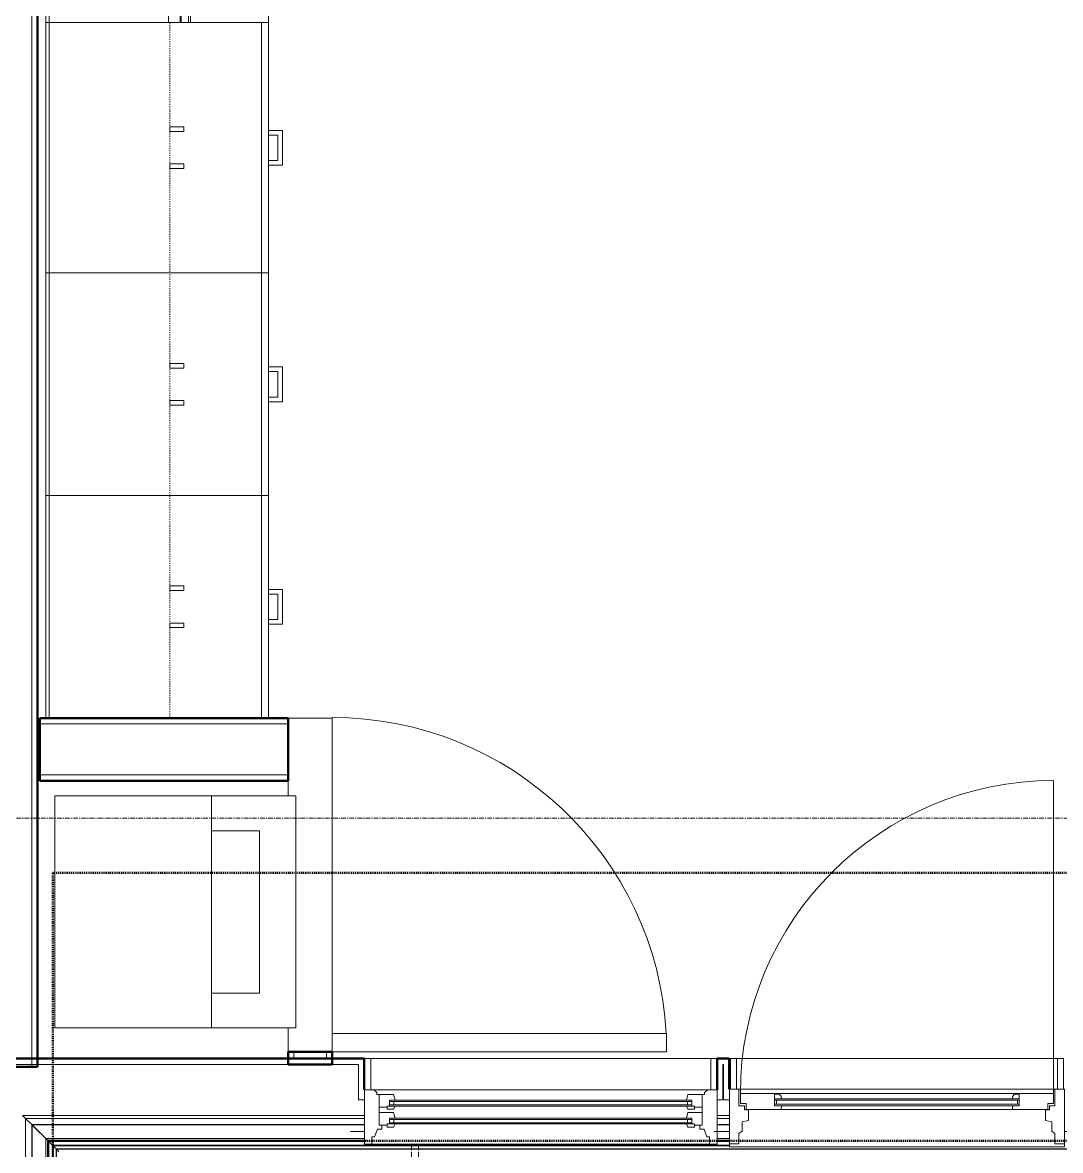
# Model space of a CAD drawing. Header units: inches. Extents: x -4218 to -1830, y 9767 to 12426.
# Drawn here: x -3404.2 to -3292.3, y 11246.4 to 11368 of the extents above; entities that cross this region are included whole.
import ezdxf

# ---------------------------------------------------------------- set-up
doc = ezdxf.new("R2010")
doc.units = ezdxf.units.IN
doc.header["$MEASUREMENT"] = 0
for name, pattern in [('Dash', [0.25, 0.125, -0.125]), ('Dash 1_16_', [0.125, 0.0625, -0.0625]), ('Grid Line 1_2_', [0.875, 0.5, -0.125, 0.125, -0.125])]:
    doc.linetypes.add(name, pattern=pattern)
for name, color, linetype, lineweight in [('0-1', 7, 'Continuous', 5), ('0-2', 10, 'Continuous', 9), ('A-DOOR-1', 10, 'Continuous', 9), ('A-DOOR-2', 50, 'Continuous', 20), ('A-DOOR-5', 31, 'Continuous', 9), ('A-DOOR-6', 31, 'Continuous', 20), ('A-DOOR-FRAM', 31, 'Continuous', 9), ('A-DOOR-FRAM-4', 31, 'Continuous', 20), ('A-DOOR-GLAZ', 31, 'Continuous', 9), ('A-GLAZ-1', 151, 'Continuous', 9), ('A-GLAZ-2', 151, 'Continuous', 20), ('A-WALL', 113, 'Continuous', 13), ('A-WALL-1', 7, 'Continuous', 50), ('A-WALL-2', 250, 'Continuous', 13), ('A-WALL-3', 10, 'Continuous', 9), ('A-WALL-4', 252, 'Continuous', 9), ('A-WALL-5', 253, 'Continuous', 9), ('A-WALL-6', 254, 'Continuous', 9), ('A-WALL-7', 113, 'Continuous', 9), ('A-WALL-8', 113, 'Continuous', 50), ('C-PROP-LINE-1', 91, 'Dash 1_16_', 50), ('I-WALL-1', 7, 'Continuous', 50), ('P-SANR-FIXT-1', 10, 'Continuous', 9), ('Q-CASE-1', 253, 'Continuous', 9), ('Q-CASE-2', 252, 'Continuous', 9), ('Q-CASE-3', 10, 'Continuous', 9), ('Q-CASE-4', 252, 'Dash', 9), ('Q-CASE-5', 253, 'Dash', 9), ('S-GRID-1', 1, 'Grid Line 1_2_', 9)]:
    doc.layers.add(name, color=color, linetype=linetype, lineweight=lineweight)

# ---------------------------------------------------------------- blocks, each defined once
blk = doc.blocks.new('SWING - SINGLE - FLUSH - 36_ x 80_ - OFFSET PIVOT DOOR AT MAGIC PAK AND WASHER_DRYER-3199414-BACKGROUND - RCP - 3RD FLOOR')
at = {"layer": 'A-DOOR-1'}
blk.add_arc((18, 2.37), 36.07, 93.1789, 180, dxfattribs=at)
at = {"layer": 'A-DOOR-2'}
for p, q in [((16, 2.37), (16, 38.39)), ((18, 38.39), (16, 38.39)), ((18, 2.37), (18, 38.39)), ((18, 2.37), (16, 2.37))]:
    blk.add_line(p, q, dxfattribs=at)
blk = doc.blocks.new('Stacked Washer and Dryer - 26_x25_ - Private-1352637-BACKGROUND - RCP - 3RD FLOOR')
at = {"layer": 'P-SANR-FIXT-1'}
for p, q in [((26, 12.5), (0, 12.5)), ((0, -12.5), (0, 12.5)), ((16.90625, 12.5), (16.90625, -12.5)), ((26, 12.5), (26, -12.5)), ((16.90625, 8.75), (22.09375, 8.75)), ((22.09375, 8.75), (22.09375, -8.75)), ((22.09375, -8.75), (16.90625, -8.75)), ((0, -12.5), (26, -12.5))]:
    blk.add_line(p, q, dxfattribs=at)
blk = doc.blocks.new('30quot_MicrowaveVent_11166 - 70cm miele oven-V82-BACKGROUND - RCP - 3RD FLOOR')
at = {"layer": 'Q-CASE-1'}
for p, q in [((-14.2, 0), (-14.2, -0.37)), ((15.68, 0), (-14.2, 0)), ((15.68, -0.37), (15.68, 0))]:
    blk.add_line(p, q, dxfattribs=at)
at = {"layer": 'Q-CASE-2'}
for p, q in [((-14.2, -0.37), (-14.2, -13.23)), ((15.68, -13.23), (15.68, -0.37)), ((-14.2, -13.23), (-14.2, -14.49)), ((15.68, -13.23), (-14.2, -13.23)), ((15.68, -14.49), (15.68, -13.23)), ((-14.2, -14.49), (15.68, -14.49)), ((9.18, -14.61), (-14.2, -14.61)), ((-14.2, -14.61), (-14.2, -15.39)), ((-14.2, -15.39), (-14.2, -15.6)), ((-14.2, -15.39), (9.18, -15.39)), ((-14.2, -15.6), (7.69, -15.6)), ((7.69, -15.39), (7.69, -16.55)), ((8.88, -16.55), (8.88, -15.39)), ((8.88, -15.6), (15.68, -15.6)), ((9.18, -14.61), (9.18, -15.39)), ((15.68, -14.61), (9.18, -14.61)), ((9.18, -14.61), (9.18, -15.39)), ((9.18, -15.39), (15.68, -15.39)), ((15.68, -14.61), (15.68, -15.39)), ((15.68, -15.6), (15.68, -15.39)), ((7.69, -16.6), (8.88, -16.6))]:
    blk.add_line(p, q, dxfattribs=at)
blk = doc.blocks.new('Base Cabinet 3 Drawer 230 - Base Cabinet 3 Drawer 230 27_-2571739-BACKGROUND - RCP - 3RD FLOOR')
at = {"layer": 'Q-CASE-3'}
for p, q in [((-12.76, -23.25), (-12.76, 0)), ((-12.76, 0), (14.24, 0)), ((14.24, 0), (14.24, -23.25)), ((-12.76, -23.25), (-12.76, -24)), ((14.24, -23.25), (-12.76, -23.25)), ((-12.76, -24), (14.24, -24)), ((-0.64, -24), (-1.14, -24)), ((-1.14, -25.5), (-1.14, -24)), ((-0.64, -25), (-0.64, -24)), ((2.11, -25), (2.11, -24)), ((2.11, -24), (2.61, -24)), ((2.61, -24), (2.61, -25.5)), ((14.24, -24), (14.24, -23.25)), ((2.61, -25.5), (-1.14, -25.5)), ((-0.64, -25), (2.11, -25))]:
    blk.add_line(p, q, dxfattribs=at)
blk = doc.blocks.new('Base Cabinet 3 Drawer 230 - Base Cabinet 3 Drawer 230 24_-2554933-BACKGROUND - RCP - 3RD FLOOR')
at = {"layer": 'Q-CASE-3'}
for p, q in [((-11.26, -23.25), (-11.26, 0)), ((-11.26, 0), (12.74, 0)), ((12.74, 0), (12.74, -23.25)), ((-11.26, -23.25), (-11.26, -24)), ((12.74, -23.25), (-11.26, -23.25)), ((-11.26, -24), (12.74, -24)), ((-0.64, -24), (-1.14, -24)), ((-1.14, -25.5), (-1.14, -24)), ((-0.64, -25), (-0.64, -24)), ((2.11, -25), (2.11, -24)), ((2.11, -24), (2.61, -24)), ((2.61, -24), (2.61, -25.5)), ((12.74, -24), (12.74, -23.25)), ((2.61, -25.5), (-1.14, -25.5)), ((-0.64, -25), (2.11, -25))]:
    blk.add_line(p, q, dxfattribs=at)
blk = doc.blocks.new('Base Cabinet 3 Drawer 230 - Base Cabinet 3 Drawer 230 24_-2578604-BACKGROUND - RCP - 3RD FLOOR')
at = {"layer": 'Q-CASE-3'}
for p, q in [((-1.14, 24), (-1.14, 25.5)), ((-1.14, 25.5), (2.61, 25.5)), ((2.11, 25), (-0.64, 25)), ((-0.64, 24), (-0.64, 25)), ((2.11, 24), (2.11, 25)), ((2.61, 25.5), (2.61, 24)), ((-11.26, 24), (12.74, 24)), ((-11.26, 23.25), (-11.26, 24)), ((12.74, 23.25), (-11.26, 23.25)), ((-11.26, 23.25), (-11.26, 0)), ((-1.14, 24), (-0.64, 24)), ((2.61, 24), (2.11, 24)), ((12.74, 24), (12.74, 23.25)), ((12.74, 0), (12.74, 23.25)), ((-11.26, 0), (12.74, 0))]:
    blk.add_line(p, q, dxfattribs=at)
blk = doc.blocks.new('300 Series Wall Hung Cabinet_302 - 27_ X 24_-2766376-BACKGROUND - RCP - 3RD FLOOR')
at = {"layer": 'Q-CASE-2'}
for p, q in [((-1.76, 14.69), (-2.25, 14.69)), ((-2.25, 14.69), (-2.25, 13.19)), ((-1.76, 13.19), (-1.76, 14.69)), ((2.24, 14.69), (1.75, 14.69)), ((1.75, 14.69), (1.75, 13.19)), ((2.24, 13.19), (2.24, 14.69)), ((-2.25, 13.19), (-1.76, 13.19)), ((1.75, 13.19), (2.24, 13.19))]:
    blk.add_line(p, q, dxfattribs=at)
at = {"layer": 'Q-CASE-4'}
for p, q in [((-13.5, 0.19), (-13.5, 13.19)), ((-13.5, 13.19), (13.5, 13.19)), ((13.5, 13.19), (13.5, 0.19))]:
    blk.add_line(p, q, dxfattribs=at)
at = {"layer": 'Q-CASE-5'}
blk.add_line((13.5, 0.19), (-13.5, 0.19), dxfattribs=at)
blk = doc.blocks.new('300 Series Wall Hung Cabinet_302 - 24_ X 24_-V73-BACKGROUND - RCP - 3RD FLOOR')
at = {"layer": 'Q-CASE-2'}
for p, q in [((-1.76, -13.19), (-2.25, -13.19)), ((-2.25, -13.19), (-2.25, -14.69)), ((-1.76, -14.69), (-1.76, -13.19)), ((2.24, -13.19), (1.75, -13.19)), ((1.75, -13.19), (1.75, -14.69)), ((2.24, -14.69), (2.24, -13.19)), ((-2.25, -14.69), (-1.76, -14.69)), ((1.75, -14.69), (2.24, -14.69))]:
    blk.add_line(p, q, dxfattribs=at)
at = {"layer": 'Q-CASE-4'}
for p, q in [((-12, -0.19), (-12, -13.19)), ((12, -13.19), (12, -0.19)), ((-12, -13.19), (12, -13.19))]:
    blk.add_line(p, q, dxfattribs=at)
at = {"layer": 'Q-CASE-5'}
blk.add_line((12, -0.19), (-12, -0.19), dxfattribs=at)
blk = doc.blocks.new('300 Series Wall Hung Cabinet_302 - 24_ X 24_-V76-BACKGROUND - RCP - 3RD FLOOR')
at = {"layer": 'Q-CASE-2'}
for p, q in [((-1.76, 14.69), (-2.25, 14.69)), ((-2.25, 14.69), (-2.25, 13.19)), ((-1.76, 13.19), (-1.76, 14.69)), ((2.24, 14.69), (1.75, 14.69)), ((1.75, 14.69), (1.75, 13.19)), ((2.24, 13.19), (2.24, 14.69)), ((-2.25, 13.19), (-1.76, 13.19)), ((1.75, 13.19), (2.24, 13.19))]:
    blk.add_line(p, q, dxfattribs=at)
at = {"layer": 'Q-CASE-4'}
for p, q in [((-12, 0.19), (-12, 13.19)), ((-12, 13.19), (12, 13.19))]:
    blk.add_line(p, q, dxfattribs=at)
at = {"layer": 'Q-CASE-5'}
for p, q in [((12, 13.19), (12, 0.19)), ((12, 0.19), (-12, 0.19))]:
    blk.add_line(p, q, dxfattribs=at)
blk = doc.blocks.new('CTR - 1st Phase - Unit Layouts_rvt-1-BACKGROUND - RCP - 3RD FLOOR')
at = {"layer": 'A-WALL-1'}
for p, q in [((-3402.3, 11292.98), (-3375.55, 11292.98)), ((-3402.3, 11286.23), (-3402.3, 11292.98)), ((-3375.55, 11292.98), (-3375.55, 11286.23)), ((-3375.55, 11286.23), (-3402.3, 11286.23)), ((-3375.55, 11255.64), (-3375.55, 11256.98)), ((-3375.55, 11256.98), (-3370.8, 11256.98)), ((-3370.8, 11256.98), (-3370.8, 11255.64)), ((-3374.92, 11255.64), (-3375.55, 11255.64)), ((-3371.42, 11255.64), (-3374.92, 11255.64)), ((-3370.8, 11255.64), (-3371.42, 11255.64))]:
    blk.add_line(p, q, dxfattribs=at)
at = {"layer": 'A-WALL-2'}
for p, q in [((-3375.55, 11292.36), (-3402.3, 11292.36)), ((-3375.55, 11286.86), (-3402.3, 11286.86)), ((-3374.92, 11256.27), (-3374.92, 11256.98)), ((-3371.42, 11256.27), (-3374.92, 11256.27)), ((-3371.42, 11256.27), (-3371.42, 11256.98))]:
    blk.add_line(p, q, dxfattribs=at)
at = {"layer": 'A-WALL-3'}
for p, q in [((-3375.55, 11292.98), (-3370.8, 11292.98)), ((-3370.8, 11256.98), (-3370.8, 11292.98)), ((-3375.55, 11286.23), (-3375.55, 11284.58)), ((-3375.55, 11259.58), (-3375.55, 11256.98))]:
    blk.add_line(p, q, dxfattribs=at)
at = {"layer": 'A-WALL-4'}
for p, q in [((-3401.67, 11446.86), (-3401.67, 11292.98)), ((-3401.3, 11292.98), (-3401.3, 11446.86)), ((-3375.55, 11292.98), (-3375.55, 11286.23)), ((-3375.55, 11256.98), (-3370.8, 11256.98))]:
    blk.add_line(p, q, dxfattribs=at)
at = {"layer": 'A-WALL-5'}
for p, q in [((-3401.67, 11367.98), (-3401.67, 11397.86)), ((-3401.3, 11397.86), (-3401.3, 11367.98)), ((-3401.67, 11292.98), (-3401.67, 11367.98)), ((-3401.67, 11367.98), (-3401.3, 11367.98)), ((-3401.3, 11367.98), (-3401.67, 11367.98)), ((-3401.3, 11367.98), (-3401.3, 11292.98)), ((-3401.3, 11292.98), (-3401.67, 11292.98))]:
    blk.add_line(p, q, dxfattribs=at)
at = {"layer": 'A-WALL-6'}
blk.add_line((-3401.3, 11292.98), (-3401.67, 11292.98), dxfattribs=at)
at = {"layer": 'A-WALL-7'}
for p, q in [((-3401.67, 11447.24), (-3401.67, 11292.98)), ((-3401.67, 11292.98), (-3401.67, 11447.24)), ((-3377.67, 11356.36), (-3377.67, 11401.25)), ((-3377.67, 11401.25), (-3377.67, 11356.36)), ((-3377.67, 11355.86), (-3377.67, 11356.36)), ((-3377.67, 11353.11), (-3377.67, 11355.86)), ((-3377.67, 11355.86), (-3377.67, 11353.11)), ((-3377.67, 11352.61), (-3377.67, 11353.11)), ((-3377.67, 11330.86), (-3377.67, 11352.61)), ((-3377.67, 11352.61), (-3377.67, 11330.86)), ((-3377.67, 11330.36), (-3377.67, 11330.86)), ((-3377.67, 11327.61), (-3377.67, 11330.36)), ((-3377.67, 11330.36), (-3377.67, 11327.61)), ((-3377.67, 11327.11), (-3377.67, 11327.61)), ((-3377.67, 11306.86), (-3377.67, 11327.11)), ((-3377.67, 11327.11), (-3377.67, 11306.86)), ((-3377.67, 11306.36), (-3377.67, 11306.86)), ((-3377.67, 11303.61), (-3377.67, 11306.36)), ((-3377.67, 11306.36), (-3377.67, 11303.61)), ((-3377.67, 11303.11), (-3377.67, 11303.61)), ((-3377.67, 11292.98), (-3377.67, 11303.11)), ((-3377.67, 11303.11), (-3377.67, 11292.98)), ((-3401.67, 11292.98), (-3377.67, 11292.98)), ((-3377.67, 11292.98), (-3401.67, 11292.98))]:
    blk.add_line(p, q, dxfattribs=at)
at = {"layer": '0-2'}
for name, p, rotation in [('30quot_MicrowaveVent_11166 - 70cm miele oven-V82-BACKGROUND - RCP - 3RD FLOOR', (-3401.67, 11382.18), 90.00000000000776), ('Base Cabinet 3 Drawer 230 - Base Cabinet 3 Drawer 230 27_-2571739-BACKGROUND - RCP - 3RD FLOOR', (-3401.67, 11353.74), 89.99999999996236), ('300 Series Wall Hung Cabinet_302 - 27_ X 24_-2766376-BACKGROUND - RCP - 3RD FLOOR', (-3401.49, 11354.48), 270.0000000000061), ('Base Cabinet 3 Drawer 230 - Base Cabinet 3 Drawer 230 24_-2554933-BACKGROUND - RCP - 3RD FLOOR', (-3401.67, 11328.24), 89.99999999996236), ('300 Series Wall Hung Cabinet_302 - 24_ X 24_-V73-BACKGROUND - RCP - 3RD FLOOR', (-3401.49, 11328.98), 90.00000000000617), ('Base Cabinet 3 Drawer 230 - Base Cabinet 3 Drawer 230 24_-2578604-BACKGROUND - RCP - 3RD FLOOR', (-3401.67, 11305.72), 270.000000000052), ('300 Series Wall Hung Cabinet_302 - 24_ X 24_-V76-BACKGROUND - RCP - 3RD FLOOR', (-3401.49, 11304.98), 270.0000000000061), ('SWING - SINGLE - FLUSH - 36_ x 80_ - OFFSET PIVOT DOOR AT MAGIC PAK AND WASHER_DRYER-3199414-BACKGROUND - RCP - 3RD FLOOR', (-3373.17, 11274.98), 269.9999999999289)]:
    blk.add_blockref(name, p, dxfattribs=dict(at, rotation=rotation))
blk.add_blockref('Stacked Washer and Dryer - 26_x25_ - Private-1352637-BACKGROUND - RCP - 3RD FLOOR', (-3400.71, 11272.08), dxfattribs=at)
blk = doc.blocks.new('CTR - 1st Phase - Common Walls_rvt-1-BACKGROUND - RCP - 3RD FLOOR')
at = {"layer": 'A-WALL-2'}
blk.add_line((-3403.17, 11255.36), (-3403.17, 11641.24), dxfattribs=at)
at = {"layer": 'I-WALL-1'}
for p, q in [((-3402.55, 11640.61), (-3402.55, 11255.36)), ((-3402.55, 11255.36), (-3410.3, 11255.36))]:
    blk.add_line(p, q, dxfattribs=at)
blk = doc.blocks.new('Basic Wall _ EXT - FIBER CEMENT - LARGE - ___-2162457-BACKGROUND - RCP - 3RD FLOOR')
at = {"layer": 'A-WALL-7'}
for p, q in [((-3403.17, 11249.14), (-3401.67, 11247.64)), ((-3367.34, 11249.14), (-3403.17, 11249.14)), ((-3403.17, 11249.14), (-3367.34, 11249.14)), ((-3402.8, 11248.77), (-3403.14, 11249.11)), ((-3403.14, 11249.11), (-3367.34, 11249.11)), ((-3403.14, 11249.11), (-3367.34, 11249.11)), ((-3327.99, 11249.14), (-3329.31, 11249.14)), ((-3329.31, 11249.14), (-3327.99, 11249.14)), ((-3329.31, 11249.11), (-3328.01, 11249.11)), ((-3329.31, 11249.11), (-3328.01, 11249.11)), ((-3401.67, 11247.64), (-3402.8, 11248.77)), ((-3401.64, 11247.6), (-3401.42, 11247.39)), ((-3401.42, 11247.39), (-3401.64, 11247.6)), ((-3401.42, 11247.39), (-3400.56, 11246.52)), ((-3400.56, 11246.52), (-3401.42, 11247.39)), ((-3400.53, 11246.5), (-3400.56, 11246.52)), ((-3400.56, 11246.52), (-3400.4, 11246.37)), ((-3400.56, 11246.52), (-2067.55, 11246.52)), ((-3400.55, 11246.51), (-3400.4, 11246.37)), ((-3400.55, 11246.51), (-2067.55, 11246.51)), ((-3400.55, 11246.51), (-2067.55, 11246.51)), ((-3400.4, 11246.37), (-3400.53, 11246.5)), ((-3400.53, 11246.5), (-2067.55, 11246.5)), ((-3400.4, 11246.37), (-3400.52, 11246.48)), ((-3400.52, 11246.48), (-2067.55, 11246.48)), ((-3400.52, 11246.48), (-2067.55, 11246.48))]:
    blk.add_line(p, q, dxfattribs=at)
at = {"layer": 'A-WALL-7', "flags": 128}
blk.add_lwpolyline([(-3400.4, 11246.37), (-3400.39, 11246.35), (-3400.36, 11246.33), (-3400.34, 11246.31), (-3400.32, 11246.28), (-3400.29, 11246.26), (-3400.27, 11246.24)], dxfattribs=at)
blk = doc.blocks.new('Basic Wall _ EXT - FIBER CEMENT - SMALL - ___-2145931-BACKGROUND - RCP - 3RD FLOOR')
at = {"layer": 'A-WALL-7'}
for p, q in [((-3404.17, 11250.14), (-3403.85, 11249.81)), ((-3403.85, 11249.81), (-3404.17, 11250.14)), ((-3403.85, 11249.81), (-3403.17, 11249.14)), ((-3403.17, 11249.14), (-3403.85, 11249.81)), ((-3403.85, 11249.81), (-3367.34, 11249.81)), ((-3403.85, 11249.81), (-3367.34, 11249.81)), ((-3403.17, 11249.14), (-3401.7, 11247.67)), ((-3401.7, 11247.67), (-3403.17, 11249.14)), ((-3402.96, 11248.93), (-3403.02, 11248.99)), ((-3329.31, 11249.81), (-3327.99, 11249.81)), ((-3329.31, 11249.81), (-3327.99, 11249.81)), ((-3402.87, 11248.84), (-3402.81, 11248.77)), ((-3401.75, 11247.72), (-3402.86, 11248.82)), ((-3402.81, 11248.77), (-3401.7, 11247.67)), ((-3401.7, 11247.67), (-3401.75, 11247.72)), ((-3401.7, 11247.67), (-3401.67, 11247.63)), ((-3401.67, 11247.63), (-3401.63, 11247.59)), ((-3401.64, 11247.6), (-3401.64, 11247.61)), ((-3401.63, 11247.59), (-3401.58, 11247.55)), ((-3401.43, 11247.39), (-3401.42, 11247.39)), ((-3401.42, 11247.39), (-3367.34, 11247.39)), ((-3401.42, 11247.39), (-3367.34, 11247.39)), ((-3401.42, 11247.39), (-3367.34, 11247.39)), ((-3401.37, 11247.34), (-3401.41, 11247.38)), ((-3401.4, 11247.36), (-3401.37, 11247.34)), ((-3401.37, 11247.34), (-3400.89, 11246.86)), ((-3400.89, 11246.86), (-3401.37, 11247.34)), ((-3401.37, 11247.34), (-3400.96, 11246.93)), ((-3401.35, 11247.31), (-3401.37, 11247.34)), ((-3401.34, 11247.31), (-3401.35, 11247.31)), ((-3401.34, 11247.3), (-3401.34, 11247.31)), ((-3401.32, 11247.29), (-3401.34, 11247.3)), ((-3401.3, 11247.27), (-3401.32, 11247.29)), ((-3400.89, 11246.86), (-3401.3, 11247.27)), ((-3400.96, 11246.93), (-3400.89, 11246.86)), ((-3400.96, 11246.93), (-3362.24, 11246.93)), ((-3400.89, 11246.86), (-3400.56, 11246.52)), ((-3400.56, 11246.52), (-3400.89, 11246.86)), ((-3400.89, 11246.86), (-3362.24, 11246.86)), ((-3400.55, 11246.51), (-3400.4, 11246.37)), ((-3400.4, 11246.37), (-3400.55, 11246.51)), ((-3362.19, 11246.93), (-3362.13, 11246.93)), ((-3362.19, 11246.86), (-3362.13, 11246.86)), ((-3362.13, 11246.93), (-3362.05, 11246.93)), ((-3362.13, 11246.86), (-3362.05, 11246.86)), ((-3362.05, 11246.93), (-3361.96, 11246.93)), ((-3362.05, 11246.86), (-3361.96, 11246.86)), ((-3361.96, 11246.93), (-3361.87, 11246.93)), ((-3361.96, 11246.86), (-3361.87, 11246.86)), ((-3361.86, 11246.93), (-3361.77, 11246.93)), ((-3361.86, 11246.86), (-3361.77, 11246.86)), ((-3361.77, 11246.93), (-3361.68, 11246.93)), ((-3361.77, 11246.86), (-3361.68, 11246.86)), ((-3361.68, 11246.93), (-3361.6, 11246.93)), ((-3361.68, 11246.86), (-3361.6, 11246.86)), ((-3361.6, 11246.93), (-3361.54, 11246.93)), ((-3361.6, 11246.86), (-3361.54, 11246.86)), ((-3361.49, 11246.93), (-3327.99, 11246.93)), ((-3361.49, 11246.86), (-3327.99, 11246.86)), ((-3329.31, 11247.39), (-3327.99, 11247.39)), ((-3329.31, 11247.39), (-3327.99, 11247.39)), ((-3329.31, 11247.39), (-3327.99, 11247.39))]:
    blk.add_line(p, q, dxfattribs=at)
at = {"layer": 'A-WALL-7', "flags": 128}
for points in [[(-3403.02, 11248.99), (-3402.94, 11248.91), (-3402.87, 11248.84)], [(-3401.58, 11247.55), (-3401.54, 11247.51), (-3401.5, 11247.47), (-3401.47, 11247.43)], [(-3401.47, 11247.43), (-3401.44, 11247.41), (-3401.43, 11247.39)], [(-3401.42, 11247.39), (-3401.41, 11247.38), (-3401.4, 11247.36)]]:
    blk.add_lwpolyline(points, dxfattribs=at)
blk = doc.blocks.new('Basic Wall _ EXT - FIBER CEMENT - LARGE - ___-2162458-BACKGROUND - RCP - 3RD FLOOR')
at = {"layer": 'A-WALL-7'}
for p, q in [((-3401.67, 11247.64), (-3403.17, 11249.14)), ((-3403.17, 11249.14), (-3403.17, 11145.2)), ((-3403.17, 11247.4), (-3403.17, 11249.14)), ((-3403.14, 11249.11), (-3402.8, 11248.77)), ((-3403.14, 11247.64), (-3403.14, 11249.11)), ((-3403.14, 11247.64), (-3403.14, 11249.11)), ((-3402.8, 11248.77), (-3401.67, 11247.64)), ((-3403.17, 11145.2), (-3403.17, 11247.39)), ((-3403.14, 11145.2), (-3403.14, 11247.63)), ((-3403.14, 11145.2), (-3403.14, 11247.63)), ((-3401.64, 11247.6), (-3401.42, 11247.39)), ((-3401.42, 11247.39), (-3401.64, 11247.6)), ((-3401.42, 11247.39), (-3400.56, 11246.52)), ((-3400.56, 11246.52), (-3401.42, 11247.39)), ((-3400.4, 11246.37), (-3400.56, 11246.52)), ((-3400.56, 11246.52), (-3400.53, 11246.5)), ((-3400.56, 10852.26), (-3400.56, 11246.52)), ((-3400.4, 11246.37), (-3400.55, 11246.51)), ((-3400.55, 10852.26), (-3400.55, 11246.51)), ((-3400.55, 10852.26), (-3400.55, 11246.51)), ((-3400.53, 11246.5), (-3400.4, 11246.37)), ((-3400.53, 10852.28), (-3400.53, 11246.5)), ((-3400.52, 11246.48), (-3400.4, 11246.37)), ((-3400.52, 10852.3), (-3400.52, 11246.48)), ((-3400.52, 10852.3), (-3400.52, 11246.48))]:
    blk.add_line(p, q, dxfattribs=at)
at = {"layer": 'A-WALL-7', "flags": 128}
blk.add_lwpolyline([(-3400.27, 11246.24), (-3400.29, 11246.26), (-3400.32, 11246.28), (-3400.34, 11246.31), (-3400.36, 11246.33), (-3400.39, 11246.35), (-3400.4, 11246.37)], dxfattribs=at)
blk = doc.blocks.new('Basic Wall _ EXT - FIBER CEMENT - SMALL - ___-2145932-BACKGROUND - RCP - 3RD FLOOR')
at = {"layer": 'A-WALL-7'}
for p, q in [((-3404.17, 11250.14), (-3403.85, 11249.81)), ((-3403.85, 11249.81), (-3404.17, 11250.14)), ((-3403.85, 11249.81), (-3403.17, 11249.14)), ((-3403.17, 11249.14), (-3403.85, 11249.81)), ((-3403.85, 11248.65), (-3403.85, 11249.81)), ((-3403.85, 11248.65), (-3403.85, 11249.81)), ((-3403.17, 11249.14), (-3401.7, 11247.67)), ((-3401.7, 11247.67), (-3403.17, 11249.14)), ((-3403.02, 11248.99), (-3402.96, 11248.93)), ((-3403.85, 11248.24), (-3403.85, 11248.62)), ((-3403.85, 11248.24), (-3403.85, 11248.62)), ((-3403.85, 11145.2), (-3403.85, 11248.23)), ((-3403.85, 11145.2), (-3403.85, 11248.23)), ((-3402.86, 11248.82), (-3401.75, 11247.72)), ((-3401.7, 11247.67), (-3402.81, 11248.77)), ((-3401.75, 11247.72), (-3401.7, 11247.67)), ((-3401.64, 11247.61), (-3401.64, 11247.6)), ((-3401.42, 11247.39), (-3401.43, 11247.39)), ((-3401.42, 11145.2), (-3401.42, 11247.39)), ((-3401.42, 11145.2), (-3401.42, 11247.39)), ((-3401.42, 11145.2), (-3401.42, 11247.39)), ((-3401.37, 11247.34), (-3400.89, 11246.86)), ((-3400.89, 11246.86), (-3401.37, 11247.34)), ((-3400.96, 11246.93), (-3401.37, 11247.34)), ((-3401.35, 11247.31), (-3401.34, 11247.31)), ((-3401.3, 11247.27), (-3400.89, 11246.86)), ((-3400.89, 11246.86), (-3400.96, 11246.93)), ((-3400.96, 11107), (-3400.96, 11246.93)), ((-3400.89, 11246.86), (-3400.56, 11246.52)), ((-3400.56, 11246.52), (-3400.89, 11246.86)), ((-3400.89, 11107), (-3400.89, 11246.86)), ((-3400.55, 11246.51), (-3400.4, 11246.37)), ((-3400.4, 11246.37), (-3400.55, 11246.51))]:
    blk.add_line(p, q, dxfattribs=at)
at = {"layer": 'A-WALL-7', "flags": 128}
for points in [[(-3402.81, 11248.77), (-3402.87, 11248.84), (-3402.94, 11248.91), (-3403.02, 11248.99)], [(-3401.43, 11247.39), (-3401.44, 11247.41), (-3401.47, 11247.43), (-3401.5, 11247.47), (-3401.54, 11247.51), (-3401.58, 11247.55), (-3401.63, 11247.59), (-3401.67, 11247.63), (-3401.7, 11247.67)], [(-3401.37, 11247.34), (-3401.4, 11247.36), (-3401.41, 11247.38), (-3401.42, 11247.39)], [(-3401.41, 11247.38), (-3401.37, 11247.34), (-3401.35, 11247.31)], [(-3401.34, 11247.31), (-3401.34, 11247.3), (-3401.32, 11247.29), (-3401.3, 11247.27)]]:
    blk.add_lwpolyline(points, dxfattribs=at)
blk = doc.blocks.new('Door-Inswing-Andersen-400_Series-Single - 3_ 0-1_8_ x 6_ 7-1_2_ - 3rd floor-2895941-BACKGROUND - RCP - 3RD FLOOR')
at = {"layer": 'A-DOOR-5'}
blk.add_line((16.87, 0.66), (16.87, 34.41), dxfattribs=at)
blk.add_arc((16.87, 0.66), 33.75, 90, 180, dxfattribs=at)
at = {"layer": 'A-DOOR-6'}
for p, q in [((-16.87, -0.41), (-16.87, 0.66)), ((-16.87, 0.66), (-12.44, 0.66)), ((-13.19, 0.66), (-13.19, -0.66)), ((-13.19, 0.66), (-13.19, 0.59)), ((-13.19, 0.59), (-12.67, 0.59)), ((-12.44, 0.09), (-13.19, 0.09)), ((-12.67, 0.59), (-12.47, 0.34)), ((-12.47, 0.34), (-12.44, 0.16)), ((12.44, 0.66), (-12.44, 0.66)), ((-12.44, 0.16), (-12.44, 0.09)), ((16.87, 0.66), (12.44, 0.66)), ((12.47, 0.34), (12.44, 0.16)), ((12.44, 0.16), (12.44, 0.09)), ((12.44, 0.09), (13.19, 0.09)), ((12.67, 0.59), (12.47, 0.34)), ((13.19, 0.59), (12.67, 0.59)), ((13.19, 0.66), (13.19, -0.66)), ((13.19, 0.66), (13.19, 0.59)), ((16.87, -0.41), (16.87, 0.66)), ((-16.26, -0.42), (-16.87, -0.41)), ((-16.26, -1.06), (-16.26, -0.42)), ((-16.26, -1.06), (-12.44, -1.06)), ((-13.19, -0.66), (-12.44, -0.66)), ((-12.44, -0.75), (-12.47, -1.06)), ((-12.44, -0.66), (-12.44, -0.75)), ((12.44, -1.06), (-12.44, -1.06)), ((12.44, -0.66), (12.44, -0.75)), ((13.19, -0.66), (12.44, -0.66)), ((12.44, -0.75), (12.47, -1.06)), ((16.26, -1.06), (12.44, -1.06)), ((16.26, -0.42), (16.87, -0.41)), ((16.26, -1.06), (16.26, -0.42))]:
    blk.add_line(p, q, dxfattribs=at)
at = {"layer": 'A-DOOR-FRAM'}
for p, q in [((-17.94, 4.44), (-17.31, 4.44)), ((-17.94, 1.12), (-17.94, 4.44)), ((-17.31, 4.44), (-17.31, 1.12)), ((17.31, 4.44), (17.94, 4.44)), ((17.31, 1.12), (17.31, 4.44)), ((17.94, 4.44), (17.94, 1.12)), ((-17.31, 1.12), (-17.94, 1.12)), ((17.94, 1.12), (17.31, 1.12))]:
    blk.add_line(p, q, dxfattribs=at)
at = {"layer": 'A-DOOR-FRAM-4'}
for p, q in [((-18.06, -4.75), (-18.06, 1.12)), ((-18.06, 1.12), (-17.03, 1.12)), ((-17.69, 1.12), (-18.06, 1.12)), ((-18.06, 1.12), (18.06, 1.12)), ((-18.06, -5.09), (-18.06, 1.12)), ((-17.03, 1.12), (-17.03, -0.66)), ((17.03, 1.12), (17.03, -0.66)), ((18.06, 1.12), (17.03, 1.12)), ((18.06, -4.75), (18.06, 1.12)), ((18.06, 1.12), (18.06, -5.09)), ((-17.03, -0.66), (-16.45, -0.66)), ((-16.45, -0.66), (-16.45, -1.09)), ((-16.45, -1.09), (-16, -1.09)), ((-16, -1.09), (-16, -2.23)), ((16.45, -1.09), (16, -1.09)), ((16, -1.09), (16, -2.23)), ((16.45, -0.66), (16.45, -1.09)), ((17.03, -0.66), (16.45, -0.66)), ((-16, -2.23), (-16.69, -2.39)), ((-16.69, -2.39), (-16.69, -3.39)), ((16, -2.23), (16.69, -2.39)), ((16.69, -2.39), (16.69, -3.39)), ((-19.69, -3.44), (-18.06, -3.44)), ((-16.69, -3.39), (-17.03, -3.63)), ((-17.03, -3.63), (-17.03, -4.75)), ((16.69, -3.39), (17.03, -3.63)), ((17.03, -3.63), (17.03, -4.75)), ((19.69, -3.44), (18.06, -3.44)), ((-18.06, -4.75), (-17.03, -4.75)), ((18.06, -4.75), (17.03, -4.75)), ((18.06, -5.09), (-18.06, -5.09))]:
    blk.add_line(p, q, dxfattribs=at)
at = {"layer": 'A-DOOR-GLAZ'}
for p, q in [((12.44, 0.09), (-12.44, 0.09)), ((-13.19, -0.06), (-12.44, -0.06)), ((-12.44, -0.5), (-13.19, -0.5)), ((-12.98, -0.5), (-12.98, -0.06)), ((12.44, -0.06), (-12.44, -0.06)), ((12.44, -0.5), (-12.44, -0.5)), ((12.44, -0.66), (-12.44, -0.66)), ((13.19, -0.06), (12.44, -0.06)), ((12.44, -0.5), (13.19, -0.5)), ((12.98, -0.5), (12.98, -0.06))]:
    blk.add_line(p, q, dxfattribs=at)
blk = doc.blocks.new('Window-Double_Hung-Andersen-400_Series-Tilt_Wash - DOUBLE HUNG - COTTAGE - 3RD FLOOR-V100-BACKGROUND - RCP - 3RD FLOOR')
at = {"layer": 'A-GLAZ-1'}
for p, q in [((-16.29, 2.5), (-15.7, 2.5)), ((-15.82, 2.5), (-15.82, 2.12)), ((-15.7, 2.62), (15.7, 2.62)), ((-15.7, 2.5), (15.7, 2.5)), ((16.29, 2.5), (15.7, 2.5)), ((15.82, 2.5), (15.82, 2.12)), ((-16.29, 2.12), (-15.7, 2.12)), ((-15.7, 2.12), (15.7, 2.12)), ((-15.7, 2), (15.7, 2)), ((16.29, 2.12), (15.7, 2.12)), ((-16.29, 0.56), (-15.7, 0.56)), ((-16.29, 0.19), (-15.7, 0.19)), ((-15.82, 0.56), (-15.82, 0.19)), ((-15.7, 0.69), (15.7, 0.69)), ((-15.7, 0.56), (15.7, 0.56)), ((-15.7, 0.19), (15.7, 0.19)), ((-15.7, 0.06), (15.7, 0.06)), ((16.29, 0.56), (15.7, 0.56)), ((16.29, 0.19), (15.7, 0.19)), ((15.82, 0.56), (15.82, 0.19)), ((18.95, -1.06), (-18.95, -1.06)), ((-18.95, -1.06), (-18.95, -4.44)), ((-18.32, -1.06), (-18.32, -4.44)), ((18.32, -1.06), (18.32, -4.44)), ((18.95, -4.44), (18.95, -1.06)), ((-19.01, -2.44), (-19.01, -3.94)), ((-19.01, -2.44), (-18.95, -2.44)), ((18.95, -2.44), (19.01, -2.44)), ((19.01, -3.94), (19.01, -2.44)), ((-19.01, -3.94), (-18.95, -3.94)), ((-18.95, -4.44), (18.95, -4.44)), ((18.95, -3.94), (19.01, -3.94))]:
    blk.add_line(p, q, dxfattribs=at)
at = {"layer": 'A-GLAZ-2'}
for p, q in [((19.01, 4.81), (-19.01, 4.81)), ((-19.01, 4.81), (-19.01, -1.06)), ((-18.2, 4.81), (-18.2, 4)), ((-18.2, 4), (-17.92, 4)), ((-17.92, 4), (-17.61, 3.19)), ((17.92, 4), (17.61, 3.19)), ((18.2, 4), (17.92, 4)), ((18.2, 4.81), (18.2, 4)), ((19.01, -1.06), (19.01, 4.81)), ((-19.01, 3.44), (-20.34, 3.44)), ((-17.61, 3.19), (-17.14, 3.19)), ((-17.42, 2.75), (-16.57, 2.75)), ((-17.42, 2.75), (-17.42, -0.56)), ((-17.14, 3.19), (-17.14, 2.75)), ((-15.86, 2.97), (-16.57, 2.97)), ((-16.57, 2.62), (-16.57, 2.97)), ((-15.7, 2.62), (-16.57, 2.62)), ((-16.29, 2.62), (-16.29, 2)), ((-15.86, 2.97), (-15.7, 2.62)), ((15.86, 2.97), (15.7, 2.62)), ((15.7, 2.62), (16.57, 2.62)), ((15.86, 2.97), (16.57, 2.97)), ((16.29, 2.62), (16.29, 2)), ((16.57, 2.62), (16.57, 2.97)), ((17.42, 2.75), (16.57, 2.75)), ((17.14, 3.19), (17.14, 2.75)), ((17.61, 3.19), (17.14, 3.19)), ((17.42, 2.75), (17.42, -0.56)), ((19.01, 3.44), (20.51, 3.44)), ((-17.42, 1.37), (-15.86, 1.37)), ((-15.7, 2), (-16.29, 2)), ((-15.86, 1.37), (-15.7, 2)), ((15.7, 2), (16.29, 2)), ((15.86, 1.37), (15.7, 2)), ((17.42, 1.37), (15.86, 1.37)), ((-17.42, 0.81), (-16.57, 0.81)), ((-15.86, 1.03), (-16.57, 1.03)), ((-16.57, 0.69), (-16.57, 1.03)), ((-15.7, 0.69), (-16.57, 0.69)), ((-16.29, 0.69), (-16.29, 0.06)), ((-15.7, 0.06), (-16.29, 0.06)), ((-15.86, 1.03), (-15.7, 0.69)), ((-15.86, -0.56), (-15.7, 0.06)), ((15.86, 1.03), (15.7, 0.69)), ((15.7, 0.69), (16.57, 0.69)), ((15.7, 0.06), (16.29, 0.06)), ((15.86, -0.56), (15.7, 0.06)), ((15.86, 1.03), (16.57, 1.03)), ((16.29, 0.69), (16.29, 0.06)), ((16.57, 0.69), (16.57, 1.03)), ((17.42, 0.81), (16.57, 0.81)), ((-19.01, -1.06), (19.01, -1.06)), ((-17.67, -0.78), (-18, -1.06)), ((-17.67, -0.78), (-17.67, -0.56)), ((-17.67, -0.56), (-15.86, -0.56)), ((17.67, -0.56), (15.86, -0.56)), ((17.67, -0.78), (17.67, -0.56)), ((17.67, -0.78), (18, -1.06))]:
    blk.add_line(p, q, dxfattribs=at)
blk = doc.blocks.new('Walls 87 - Walls 1-2572778-BACKGROUND - RCP - 3RD FLOOR')
at = {"layer": 'A-WALL-7'}
for p, q in [((-3362.24, 11246.52), (-3362.24, 11247.01)), ((-3362.24, 11246.37), (-3362.24, 11246.51)), ((-3361.49, 11247.01), (-3361.49, 11246.52)), ((-3361.49, 11246.51), (-3361.49, 11246.37)), ((-3362.24, 11203.04), (-3362.24, 11246.19)), ((-3361.49, 11246.19), (-3361.49, 11203.04))]:
    blk.add_line(p, q, dxfattribs=at)
at = {"layer": 'A-WALL-8', "flags": 128}
for points in [[(-3362.24, 11203.04), (-3362.23, 11203.14), (-3362.2, 11203.24), (-3362.15, 11203.32), (-3362.08, 11203.39), (-3362, 11203.44), (-3361.91, 11203.47), (-3361.82, 11203.47), (-3361.73, 11203.44), (-3361.65, 11203.39), (-3361.59, 11203.32), (-3361.53, 11203.24), (-3361.5, 11203.14), (-3361.49, 11203.04)], [(-3361.49, 11203.04), (-3361.5, 11202.93), (-3361.53, 11202.84), (-3361.59, 11202.75), (-3361.65, 11202.68), (-3361.73, 11202.63), (-3361.82, 11202.61), (-3361.91, 11202.61), (-3362, 11202.63), (-3362.08, 11202.68), (-3362.15, 11202.75), (-3362.2, 11202.84), (-3362.23, 11202.93), (-3362.24, 11203.04)]]:
    blk.add_lwpolyline(points, dxfattribs=at)
blk = doc.blocks.new('Family - ___-2835860-BACKGROUND - RCP - 3RD FLOOR')
at = {"layer": 'C-PROP-LINE-1'}
for p, q in [((-2067.55, 11247.39), (-3401.42, 11247.39)), ((-3401.42, 11247.39), (-3401.42, 10851.39))]:
    blk.add_line(p, q, dxfattribs=at)
blk = doc.blocks.new('Family - ___-2835903-BACKGROUND - RCP - 3RD FLOOR')
at = {"layer": 'C-PROP-LINE-1'}
for p, q in [((-2096.45, 11276.29), (-3400.92, 11276.29)), ((-3400.92, 11276.29), (-3400.92, 10822.49))]:
    blk.add_line(p, q, dxfattribs=at)
blk = doc.blocks.new('Family - ___-2835932-BACKGROUND - RCP - 3RD FLOOR')
at = {"layer": 'C-PROP-LINE-1'}
for p, q in [((-2067.55, 11247.39), (-3401.42, 11247.39)), ((-3401.42, 11247.39), (-3401.42, 10851.39))]:
    blk.add_line(p, q, dxfattribs=at)

msp = doc.modelspace()

# ---------------------------------------------------------------- linework, layer by layer
at = {"layer": 'A-WALL'}
for p, q in [((-3409.67, 11255.64), (-3367.96, 11255.64)), ((-3367.96, 11255.64), (-3367.96, 11251.83)), ((-3328.69, 11251.83), (-3328.69, 11255.64)), ((-3328.69, 11255.64), (-3328.61, 11255.64)), ((-3328.61, 11255.64), (-3328.61, 11251.83)), ((-3367.34, 11251.83), (-3367.96, 11251.83)), ((-3328.69, 11251.83), (-3329.31, 11251.83)), ((-3327.99, 11251.83), (-3328.61, 11251.83)), ((-3367.34, 11250.14), (-3404.17, 11250.14)), ((-3367.34, 11249.14), (-3403.17, 11249.14)), ((-3403.17, 11249.14), (-3403.17, 11145.2)), ((-3327.99, 11250.14), (-3329.31, 11250.14)), ((-3327.99, 11249.14), (-3329.31, 11249.14)), ((-3367.34, 11247.64), (-3401.67, 11247.64)), ((-3401.67, 11247.64), (-3401.67, 11145.2)), ((-3327.99, 11247.64), (-3329.31, 11247.64))]:
    msp.add_line(p, q, dxfattribs=at)
at = {"layer": 'A-WALL-7'}
for p, q in [((-3367.27, 11256.26), (-3367.34, 11256.26)), ((-3329.37, 11256.26), (-3327.86, 11256.26)), ((-3292.61, 11256.26), (-3327.24, 11256.26))]:
    msp.add_line(p, q, dxfattribs=at)
at = {"layer": 'A-WALL-8'}
for p, q in [((-3410.3, 11256.26), (-3367.34, 11256.26)), ((-3367.34, 11256.26), (-3367.34, 11252.89)), ((-3329.31, 11256.26), (-3327.99, 11256.26)), ((-3329.31, 11252.89), (-3329.31, 11256.26)), ((-3327.99, 11256.26), (-3327.99, 11252.95)), ((-3367.34, 11247.39), (-3401.42, 11247.39)), ((-3401.42, 11247.39), (-3401.42, 11145.2)), ((-3327.99, 11247.39), (-3329.31, 11247.39))]:
    msp.add_line(p, q, dxfattribs=at)
at = {"layer": 'S-GRID-1'}
msp.add_line((-1830.2, 11282.19), (-4168.71, 11282.19), dxfattribs=at)

# ---------------------------------------------------------------- block references
at = {"layer": '0-1'}
for name in ['CTR - 1st Phase - Unit Layouts_rvt-1-BACKGROUND - RCP - 3RD FLOOR', 'CTR - 1st Phase - Common Walls_rvt-1-BACKGROUND - RCP - 3RD FLOOR']:
    msp.add_blockref(name, (0, 0), dxfattribs=at)
at = {"layer": 'A-DOOR-5'}
msp.add_blockref('Door-Inswing-Andersen-400_Series-Single - 3_ 0-1_8_ x 6_ 7-1_2_ - 3rd floor-2895941-BACKGROUND - RCP - 3RD FLOOR', (-3309.92, 11251.83), dxfattribs=at)
at = {"layer": 'A-GLAZ-1', "rotation": 180}
msp.add_blockref('Window-Double_Hung-Andersen-400_Series-Tilt_Wash - DOUBLE HUNG - COTTAGE - 3RD FLOOR-V100-BACKGROUND - RCP - 3RD FLOOR', (-3348.32, 11251.83), dxfattribs=at)
at = {"layer": 'A-WALL-7'}
for name in ['Basic Wall _ EXT - FIBER CEMENT - SMALL - ___-2145931-BACKGROUND - RCP - 3RD FLOOR', 'Basic Wall _ EXT - FIBER CEMENT - SMALL - ___-2145932-BACKGROUND - RCP - 3RD FLOOR', 'Basic Wall _ EXT - FIBER CEMENT - LARGE - ___-2162457-BACKGROUND - RCP - 3RD FLOOR', 'Basic Wall _ EXT - FIBER CEMENT - LARGE - ___-2162458-BACKGROUND - RCP - 3RD FLOOR', 'Walls 87 - Walls 1-2572778-BACKGROUND - RCP - 3RD FLOOR']:
    msp.add_blockref(name, (0, 0), dxfattribs=at)
at = {"layer": 'C-PROP-LINE-1'}
for name in ['Family - ___-2835860-BACKGROUND - RCP - 3RD FLOOR', 'Family - ___-2835932-BACKGROUND - RCP - 3RD FLOOR', 'Family - ___-2835903-BACKGROUND - RCP - 3RD FLOOR']:
    msp.add_blockref(name, (0, 0), dxfattribs=at)

doc.saveas('drawing.dxf')
